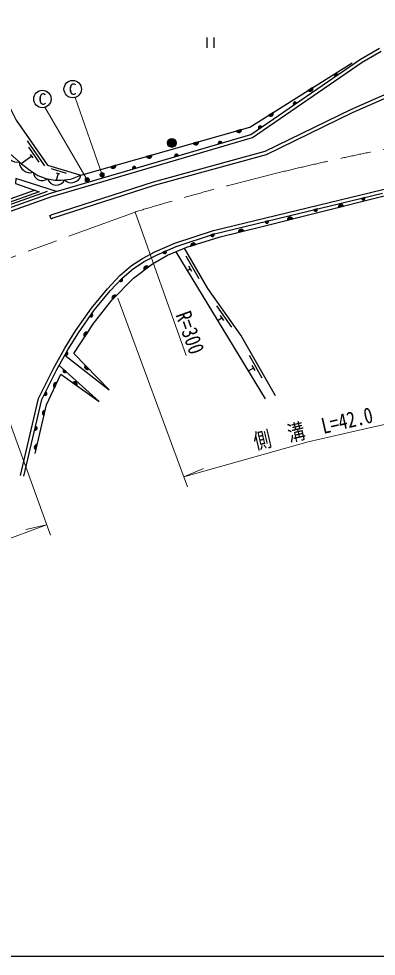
# Model space of a CAD drawing. Units: millimetres at full size, sheet at 1:1000; details may follow other scales. Extents: x 40000 to 680000, y 20000 to 380000.
# Drawn here: x 120277 to 161376, y 205000 to 312740 of the extents above; entities that cross this region are included whole.
import ezdxf
from ezdxf.enums import TextEntityAlignment as Align

# ---------------------------------------------------------------- set-up
doc = ezdxf.new("R2010")
doc.units = ezdxf.units.MM
doc.header["$LTSCALE"] = 1000
doc.linetypes.add('CHAIN', pattern=[18.5, 12, -1.5, 3.5, -1.5])
for name, color, linetype, lineweight in [('M-BGD', 7, 'Continuous', 25), ('M-BMK', 2, 'CHAIN', 13), ('M-STR-HTXT', 7, 'Continuous', 13), ('M-STR-STRC', 7, 'Continuous', 25), ('M-TTL-BAND', 7, 'Continuous', 25)]:
    doc.layers.add(name, color=color, linetype=linetype, lineweight=lineweight)
doc.styles.add('ＭＳ ゴシック', font='')
doc.styles.get('ＭＳ ゴシック').set_extended_font_data('MS Gothic')

msp = doc.modelspace()

# ---------------------------------------------------------------- hatches: boundary and pattern name
at = {"layer": 'M-BGD'}
for points in [[(156635, 306094, -0.4608), (156667, 306401, -0.4608), (156966, 306321)], [(153560, 304503), (154090, 304836, -0.84072)], [(151890, 302834, -0.4608), (151922, 303141, -0.4608), (152221, 303061)], [(149001, 301642), (149531, 301974, -0.84072)], [(145301, 299846), (145903, 300018, -0.84072)], [(147893, 300088, -0.4608), (147926, 300396, -0.4608), (148224, 300316)], [(138344, 298304, -1), (137395, 298620, -1)], [(140335, 298431), (140937, 298602, -0.84072)], [(143235, 298358, -0.4608), (143362, 298640, -0.4608), (143621, 298471)], [(134975, 296903), (135577, 297075, -0.84072)], [(138216, 296887, -0.4608), (138343, 297169, -0.4608), (138602, 297000)], [(130849, 295727), (131451, 295899, -0.84072)], [(133359, 295463, -0.4608), (133486, 295745, -0.4608), (133745, 295576)], [(160052, 292191, -0.4608), (159912, 291915, -0.4608), (159662, 292097)], [(157614, 291219), (157007, 291067, -0.84072)], [(151776, 289756), (151169, 289604, -0.84072)], [(154601, 290878, -0.4608), (154461, 290603, -0.4608), (154211, 290784)], [(148984, 289526, -0.4608), (148844, 289251, -0.4608), (148593, 289432)], [(142734, 288019, -0.4608), (142617, 287732, -0.4608), (142352, 287893)], [(146142, 288352), (145534, 288202, -0.84072)], [(140636, 286801), (140039, 286612, -0.84072)], [(137223, 286073, -0.4608), (137134, 285777, -0.4608), (136855, 285911)], [(134702, 283866), (135198, 284248, 0.84072)], [(132129, 282892, -0.4608), (132163, 282584, -0.4608), (131855, 282598)], [(131491, 280925), (131050, 280481, -0.84072)], [(128453, 278541, 0.4608), (128760, 278571, 0.4608), (128682, 278870)], [(128200, 276700), (127859, 276176, -0.84072)], [(125603, 274126, 0.4608), (125905, 274190, 0.4608), (125795, 274479)], [(127915, 272940), (128351, 272491, -0.84072)], [(125738, 272176, -0.4608), (125432, 272136, -0.4608), (125440, 272445)], [(124670, 270931), (124407, 270363, -0.84072)], [(126981, 270557), (126471, 270920, -0.84072)], [(123377, 269850, -0.4608), (123497, 269565, -0.4608), (123197, 269491)], [(123186, 267136), (123330, 267745, 0.84072)], [(122210, 265877, -0.4608), (122394, 265628, -0.4608), (122119, 265486)], [(122255, 263199), (122399, 263809, 0.84072)]]:
    msp.add_hatch(color=256, dxfattribs=at).paths.add_polyline_path(points)
at = {"layer": 'M-STR-HTXT'}
for points in [[(128381, 294348, -1), (127941, 294110, -1)], [(130077, 294923, -1), (129639, 294682, -1)]]:
    msp.add_hatch(color=256, dxfattribs=at).paths.add_polyline_path(points)

# ---------------------------------------------------------------- linework, layer by layer
at = {"layer": 'M-BGD'}
for p, q in [((141910, 310602), (141910, 309402)), ((142710, 310602), (142710, 309402)), ((156635, 306094), (156966, 306321)), ((154090, 304836), (153560, 304503)), ((151890, 302834), (152221, 303061)), ((149531, 301974), (149001, 301642)), ((145903, 300018), (145301, 299846)), ((147893, 300088), (148224, 300316)), ((123273, 295848), (121270, 298719)), ((140937, 298602), (140335, 298431)), ((143235, 298358), (143621, 298471)), ((122626, 296251), (121425, 297973)), ((121780, 296940), (120549, 296082)), ((121920, 296739), (121639, 297141)), ((135577, 297075), (134975, 296903)), ((138216, 296887), (138602, 297000)), ((125765, 294948), (124044, 295473)), ((131451, 295899), (130849, 295727)), ((133359, 295463), (133745, 295576)), ((124817, 294923), (124594, 294191)), ((125018, 294862), (124616, 294984)), ((123554, 292873), (112538, 288981)), ((160052, 292191), (159662, 292097)), ((157007, 291067), (157614, 291219)), ((123988, 289756), (123851, 290133)), ((154601, 290878), (154211, 290784)), ((148984, 289526), (148593, 289432)), ((151169, 289604), (151776, 289756)), ((142734, 288019), (142352, 287893)), ((145534, 288202), (146142, 288352)), ((140039, 286612), (140636, 286801)), ((137223, 286073), (136855, 285911)), ((138345, 285950), (148601, 269063)), ((141024, 282846), (139521, 285443)), ((134702, 283866), (135198, 284248)), ((140013, 283994), (139658, 283789)), ((140188, 283691), (139838, 284297)), ((132129, 282892), (131855, 282598)), ((131050, 280481), (131491, 280925)), ((144778, 277307), (143046, 279757)), ((128682, 278870), (128453, 278541)), ((143667, 278359), (143169, 278007)), ((143869, 278073), (143465, 278645)), ((127859, 276176), (128200, 276700)), ((125795, 274479), (125603, 274126)), ((148278, 271450), (146787, 274053)), ((128351, 272491), (127915, 272940)), ((147272, 272603), (146663, 272254)), ((147446, 272299), (147098, 272906)), ((125738, 272176), (125440, 272445)), ((124407, 270363), (124670, 270931)), ((126471, 270920), (126981, 270557)), ((123377, 269850), (123197, 269491)), ((123186, 267136), (123330, 267745)), ((122210, 265877), (122119, 265486)), ((122255, 263199), (122399, 263809))]:
    msp.add_line(p, q, dxfattribs=at)
for points in [[(115848, 312740), (116462, 309752), (116931, 307923), (117943, 305066), (119980, 301092), (123584, 295926), (127431, 294753)], [(75022, 278176), (76009, 278565), (89826, 283901), (95061, 286067), (97723, 284336), (98637, 284069), (99144, 283678), (107858, 286976), (123941, 292702), (146967, 299452), (159560, 308103), (161739, 309371)], [(75159, 277800), (76155, 278193), (89975, 283530), (95019, 285617), (97554, 283969), (98452, 283706), (99077, 283225), (107995, 286601), (124065, 292322), (147141, 299086), (159774, 307765), (161926, 309017)], [(127431, 294753), (146838, 300284), (158623, 307681)], [(123851, 290133), (124110, 290226), (135768, 294011), (148610, 297522), (158464, 302315), (164612, 305030)], [(123988, 289756), (124240, 289848), (135882, 293627), (148751, 297146), (158632, 301952), (164760, 304657)], [(109605, 287598), (109498, 289399), (112428, 295696), (116001, 300105), (120587, 296072), (121539, 295346), (122489, 294737), (123405, 294389), (124423, 294191), (125160, 294191), (126276, 294305), (127431, 294753)], [(120487, 260258), (122554, 269103), (124279, 272537), (125562, 274887), (126796, 276864), (128629, 279494), (130485, 281717), (131884, 283216), (133233, 284374), (134486, 285177), (135924, 285936), (138239, 286959), (142661, 288416), (161989, 293068), (171785, 295467), (177980, 296472), (185729, 297503)], [(124626, 292903), (119950, 294371), (119918, 293788), (122637, 292867), (112113, 289149), (110396, 291330)], [(125573, 274071), (130690, 270085), (126621, 274271), (128862, 277719), (130983, 280414), (133488, 282932), (135636, 284585), (137395, 285555), (139614, 286478), (143415, 287679), (148261, 288875), (168846, 294035), (168993, 294172)], [(122177, 293023), (112216, 289503), (110538, 291634)], [(120876, 260167), (122932, 268966), (124634, 272351), (125908, 274685), (127130, 276644), (128948, 279251), (130785, 281453), (132162, 282927), (133472, 284052), (134688, 284831), (136098, 285576), (138382, 286585), (142771, 288031), (162084, 292680)], [(149788, 269417), (145797, 276385), (142007, 281746), (139336, 286362)], [(122154, 262773), (123475, 268356), (125113, 271886), (129538, 268737), (124935, 272903)]]:
    msp.add_lwpolyline(points, dxfattribs=at)
msp.add_circle((137870, 298462), 500, dxfattribs=at)
for centre, radius, start, end in [((156783, 306234), 203, 25.52631, 223.4497), ((153796, 304716), 318, 222.00526, 22.223), ((152037, 302974), 203, 25.52631, 223.4497), ((149237, 301854), 318, 222.00526, 22.223), ((145587, 299984), 318, 205.79872, 6.01645), ((148041, 300228), 203, 25.52631, 223.4497), ((140621, 298569), 318, 205.79872, 6.01645), ((143419, 298445), 203, 7.37639, 205.29977), ((120079, 297455), 1195, 174.73652, 282.58959), ((121617, 296328), 1278, 181.75387, 284.50622), ((135261, 297041), 318, 205.79872, 6.01645), ((138400, 296974), 203, 7.37639, 205.29977), ((131135, 295866), 318, 205.79872, 6.01645), ((133543, 295550), 203, 7.37639, 205.29977), ((122974, 295198), 1042, 185.93892, 305.86806), ((124588, 294671), 1052, 197.5412, 335.24376), ((126340, 295024), 1124, 224.86097, 346.09058), ((159864, 292113), 203, 184.57286, 22.49625), ((157324, 291090), 318, 23.96216, 184.17989), ((151486, 289627), 318, 23.96216, 184.17989), ((154413, 290801), 203, 184.57286, 22.49625), ((148796, 289448), 203, 184.57286, 22.49625), ((142553, 287926), 203, 189.26936, 27.19274), ((145851, 288224), 318, 23.75461, 183.97235), ((140354, 286654), 318, 27.42982, 187.64755), ((137052, 285963), 203, 194.87135, 32.79474), ((134983, 284014), 318, 47.46509, 207.68283), ((132015, 282723), 203, 218.00266, 55.92605), ((131309, 280664), 318, 55.04582, 215.26355), ((128593, 278687), 203, 226.14445, 64.06784), ((128075, 276408), 318, 66.87294, 227.09067), ((125727, 274287), 203, 232.41236, 70.33575), ((128172, 272753), 318, 144.07601, 304.29374), ((125568, 272287), 203, 128.89495, 326.81834), ((124588, 270624), 318, 74.99064, 235.20837), ((126695, 270694), 318, 334.45243, 134.67016), ((123315, 269657), 203, 234.35627, 72.27966), ((123311, 267428), 318, 86.58658, 246.80432), ((122196, 265674), 203, 247.88341, 85.8068), ((122381, 263491), 318, 86.58658, 246.80432)]:
    msp.add_arc(centre, radius, start, end, dxfattribs=at)
at = {"layer": 'M-BMK'}
msp.add_line((73930, 268654), (133644, 290527), dxfattribs=at)
msp.add_arc((221106, 3560), 300000, 91.96837, 106.95029, dxfattribs=at)
at = {"layer": 'M-STR-HTXT'}
for p, q in [((129858, 294803), (126752, 303690)), ((128161, 294229), (123295, 302562)), ((133644, 290527), (139528, 274053)), ((131653, 280626), (139695, 258939)), ((115881, 275643), (123911, 253390)), ((139272, 260080), (141520, 261067)), ((84807, 240163), (123481, 254581)), ((123481, 254581), (121083, 254052))]:
    msp.add_line(p, q, dxfattribs=at)
msp.add_lwpolyline([(139272, 260080), (153561, 264100), (160245, 265649), (166630, 267068), (173757, 268450)], dxfattribs=at)
for centre in [(128161, 294229), (129858, 294803)]:
    msp.add_circle(centre, 250, dxfattribs=at)
at = {"layer": 'M-STR-STRC'}
for centre in [(126479, 304652), (122998, 303516)]:
    msp.add_circle(centre, 1000, dxfattribs=at)
at = {"layer": 'M-TTL-BAND'}
msp.add_line((40000, 205000), (579000, 205000), dxfattribs=at)

# ---------------------------------------------------------------- texts
at = {"layer": 'M-STR-HTXT', "style": 'ＭＳ ゴシック', "width": 0.8}
msp.add_text('R=300', height=1833, rotation=289.654, dxfattribs=at).set_placement((139439, 273834), align=Align.BOTTOM_RIGHT)
msp.add_text('側\u3000溝\u3000L=42.0', height=1833, rotation=13.053, dxfattribs=at).set_placement((154445, 264252), align=Align.BOTTOM_CENTER)
at = {"layer": 'M-STR-STRC', "style": 'ＭＳ ゴシック'}
for rotation, p in [(0.377, (126479, 304652)), (359.937, (122998, 303516))]:
    msp.add_text('C', height=1320, rotation=rotation, dxfattribs=at).set_placement(p, align=Align.MIDDLE_CENTER)

doc.saveas('drawing.dxf')
